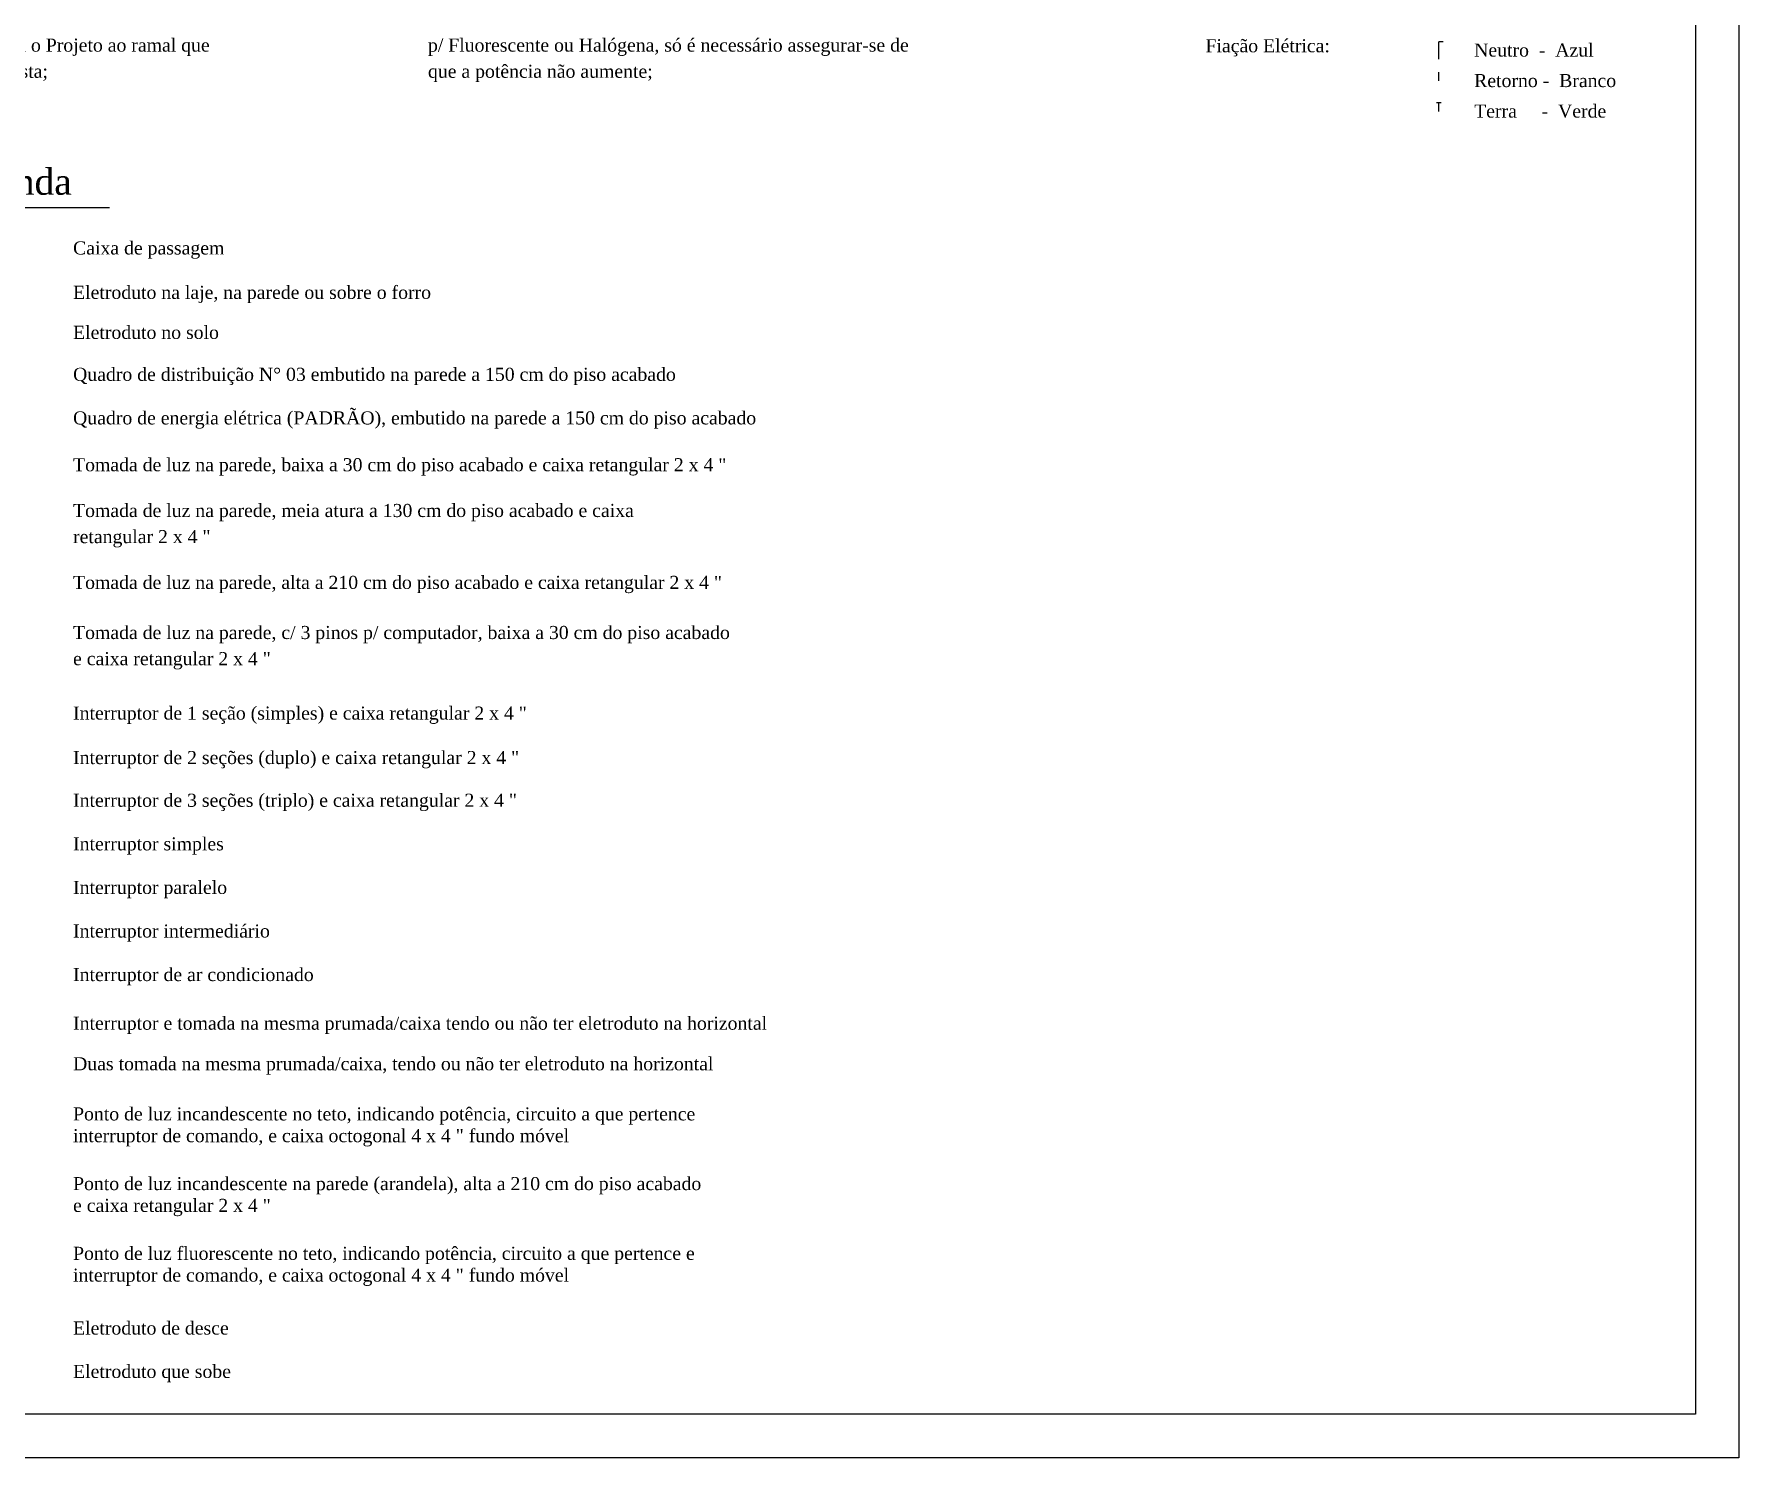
# Model space of a CAD drawing. Header units: millimetres. Extents: x 8900 to 13100, y 733 to 4033.
# Drawn here: x 11143 to 13100, y 733 to 2367 of the extents above; entities that cross this region are included whole.
import ezdxf
from ezdxf.enums import TextEntityAlignment as Align

# ---------------------------------------------------------------- set-up
doc = ezdxf.new("R2010")
doc.units = ezdxf.units.MM
for name, color, linetype in [('002 - 0.150', 2, 'Continuous'), ('006 - 0.500', 6, 'Continuous'), ('010 - 0.050', 10, 'Continuous'), ('014 - 1.000', 14, 'Continuous')]:
    doc.layers.add(name, color=color, linetype=linetype)
doc.styles.add('style1', font='BOOKOS.TTF')
doc.styles.add('style2', font='BOOKOSBI.TTF')

msp = doc.modelspace()

# ---------------------------------------------------------------- linework, layer by layer
at = {"layer": '002 - 0.150'}
for p, q in [((13099.75, 4032.94), (13099.75, 732.94)), ((13099.75, 732.94), (9024.75, 732.94))]:
    msp.add_line(p, q, dxfattribs=at)
at = {"layer": '006 - 0.500', "ltscale": 2.5}
for p, q in [((12760.39, 2357.99), (12755.39, 2357.99)), ((12755.39, 2337.99), (12755.39, 2357.99)), ((12755.39, 2312.99), (12755.39, 2322.99)), ((12757.89, 2287.99), (12752.89, 2287.99)), ((12755.39, 2277.99), (12755.39, 2287.99))]:
    msp.add_line(p, q, dxfattribs=at)
at = {"layer": '006 - 0.500'}
msp.add_line((11229.81, 2167.38), (11022.74, 2167.38), dxfattribs=at)
at = {"layer": '014 - 1.000'}
msp.add_lwpolyline([(9024.75, 3982.94), (13049.75, 3982.94), (13049.75, 782.94), (9024.75, 782.94)], close=True, dxfattribs=at)

# ---------------------------------------------------------------- texts
at = {"layer": '010 - 0.050', "style": 'style1'}
for s, p in [('de energia (REDE CEMAT), correspondendo assim o Projeto ao ramal que', (10662.28, 2342.05, -586.7)), ('p/ Fluorescente ou Halógena, só é necessário assegurar-se de', (11595.39, 2342.05, -586.7)), ('Fiação Elétrica:', (12487.62, 2341.35, -586.7)), ('Neutro  -  Azul', (12795.93, 2336.35, -586.7)), ('segue do Padrão à Residência e sua Distribuição nesta;', (10662.28, 2312.05, -586.7)), ('que a potência não aumente;', (11595.39, 2312.05, -586.7)), ('Retorno -  Branco', (12795.93, 2301.35, -586.7)), ('Terra     -  Verde', (12795.93, 2266.35, -586.7))]:
    msp.add_text(s, height=15, dxfattribs=at).set_placement(p, align=Align.BOTTOM_LEFT)
at = {"layer": '010 - 0.050', "style": 'style2'}
msp.add_text('Legenda', height=30, dxfattribs=at).set_placement((11030.68, 2182.35, -416.7))
at = {"layer": '010 - 0.050', "ltscale": 2.5, "style": 'style1'}
for s, p in [('Caixa de passagem', (11188.12, 2128.81)), ('Eletroduto na laje, na parede ou sobre o forro', (11188.12, 2077.88)), ('Eletroduto no solo', (11188.12, 2031.95)), ('Quadro de distribuição N%%d 03 embutido na parede a 150 cm do piso acabado', (11188.12, 1983.81)), ('Quadro de energia elétrica (PADRÃO), embutido na parede a 150 cm do piso acabado', (11188.12, 1933.81)), ('Tomada de luz na parede, baixa a 30 cm do piso acabado e caixa retangular 2 x 4 "', (11188.12, 1880.07)), ('Tomada de luz na parede, meia atura a 130 cm do piso acabado e caixa', (11188.12, 1827.57)), ('retangular 2 x 4 "', (11188.12, 1797.57)), ('Tomada de luz na parede, alta a 210 cm do piso acabado e caixa retangular 2 x 4 "', (11188.12, 1745.07)), ('Tomada de luz na parede, c/ 3 pinos p/ computador, baixa a 30 cm do piso acabado', (11188.12, 1687.57)), ('e caixa retangular 2 x 4 "', (11188.12, 1657.57)), ('Interruptor de 1 seção (simples) e caixa retangular 2 x 4 "', (11188.12, 1595.07)), ('Interruptor de 2 seções (duplo) e caixa retangular 2 x 4 "', (11188.12, 1544.07)), ('Interruptor de 3 seções (triplo) e caixa retangular 2 x 4 "', (11188.12, 1495.07)), ('Interruptor simples', (11188.12, 1445.07)), ('Interruptor paralelo', (11188.12, 1395.07)), ('Interruptor intermediário', (11188.12, 1345.07)), ('Interruptor de ar condicionado', (11188.12, 1295.07)), ('Interruptor e tomada na mesma prumada/caixa tendo ou não ter eletroduto na horizontal', (11188.12, 1239.26)), ('Duas tomada na mesma prumada/caixa, tendo ou não ter eletroduto na horizontal', (11188.12, 1192.69)), ('Ponto de luz incandescente no teto, indicando potência, circuito a que pertence', (11188.12, 1135.19)), ('interruptor de comando, e caixa octogonal 4 x 4 " fundo móvel', (11188.12, 1110.19)), ('Ponto de luz incandescente na parede (arandela), alta a 210 cm do piso acabado', (11188.12, 1055.19)), ('e caixa retangular 2 x 4 "', (11188.12, 1030.19)), ('Ponto de luz fluorescente no teto, indicando potência, circuito a que pertence e', (11188.12, 975.19)), ('interruptor de comando, e caixa octogonal 4 x 4 " fundo móvel', (11188.12, 950.19)), ('Eletroduto de desce', (11188.12, 889.46)), ('Eletroduto que sobe', (11188.12, 839.67))]:
    msp.add_text(s, height=15, dxfattribs=at).set_placement(p, align=Align.TOP_LEFT)

doc.saveas('drawing.dxf')
